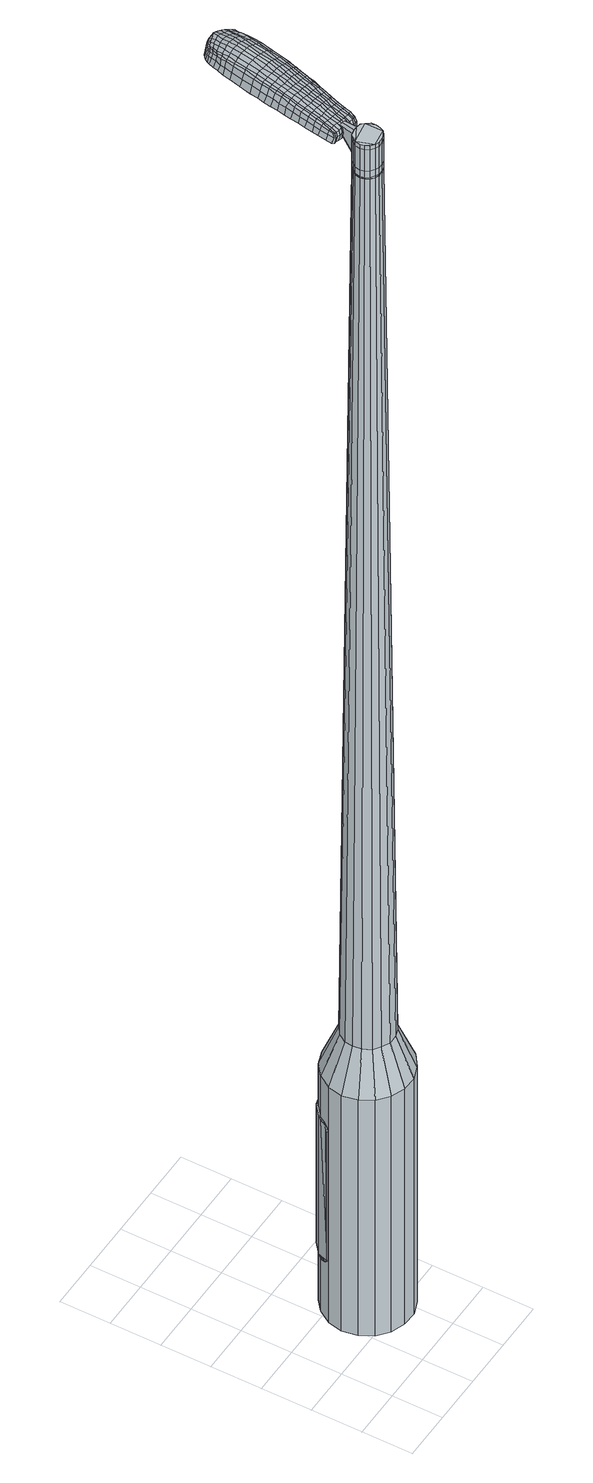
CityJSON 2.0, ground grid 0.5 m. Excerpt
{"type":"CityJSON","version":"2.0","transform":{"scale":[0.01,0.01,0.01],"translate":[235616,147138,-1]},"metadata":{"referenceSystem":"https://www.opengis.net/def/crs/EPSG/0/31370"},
"CityObjects":{
"object1":{"type":"GenericCityObject","attributes":{"cluster":631,"mean_distance_to_centroid":0.374,"new_centroid_x":235616.88,"new_centroid_y":147138.74,"mean_distance_to_camera":12.18,"H1":14.49,"H2":14.22,"Z_final":112.78,"cluster2":-1,"proj_x":235622.21,"proj_y":147139.77,"id_line":88685,"bearing_l":169.1,"distance":5.43,"orientation":"right","G_obj":79.1},"geometry":[{"type":"MultiSurface","lod":"2","boundaries":[[[0,1,2,3]],[[1,4,5,2]],[[4,6,7,5]],[[6,8,9,7]],[[8,10,11,9]],[[10,12,13,11]],[[12,14,15,13]],[[14,16,17,15]],[[16,18,19,17]],[[18,20,21,19]],[[20,22,23,21]],[[22,24,25,23]],[[24,26,27,25]],[[26,28,29,27]],[[28,30,31,29]],[[30,32,33,31]],[[32,34,35,33]],[[34,0,3,35]],[[36,37,38,39]],[[38,40,41,42]],[[41,43,42]],[[42,44,45,46]],[[45,47,46]],[[46,48,49,50]],[[49,51,50]],[[42,46,50,38]],[[50,52,39,38]],[[53,36,39]],[[2,5,7,35]],[[7,9,11,15]],[[11,13,15]],[[15,17,19,23]],[[19,21,23]],[[23,25,27,31]],[[27,29,31]],[[15,23,31,7]],[[31,33,35,7]],[[3,2,35]],[[1,0,54,55]],[[0,34,56,54]],[[34,32,57,56]],[[32,30,58,57]],[[30,28,59,58]],[[28,26,60,59]],[[26,24,61,60]],[[24,22,62,61]],[[22,20,63,62]],[[20,18,64,63]],[[18,16,65,64]],[[16,14,66,65]],[[14,12,67,66]],[[12,10,68,67]],[[10,8,69,68]],[[8,6,70,69]],[[6,4,71,70]],[[4,1,55,71]],[[55,54,72,73]],[[54,56,74,72]],[[56,57,75,74]],[[57,58,76,75]],[[58,59,77,76]],[[59,60,78,77]],[[60,61,79,78]],[[61,62,80,79]],[[62,63,81,80]],[[63,64,82,81]],[[64,65,83,82]],[[65,66,84,83]],[[66,67,85,84]],[[67,68,86,85]],[[68,69,87,86]],[[69,70,88,87]],[[70,71,89,88]],[[71,55,73,89]],[[72,90,91,92]],[[74,93,90,72]],[[94,95,93,74]],[[76,96,95,94]],[[97,98,96,76]],[[99,100,98,97]],[[101,102,100,99]],[[103,104,102,101]],[[81,105,104,103]],[[106,107,105,81]],[[83,108,107,106]],[[109,110,108,83]],[[111,112,110,109]],[[113,114,112,111]],[[87,115,114,113]],[[116,117,115,87]],[[118,119,117,116]],[[92,91,119,118]],[[120,121,122,123]],[[124,120,123,125]],[[126,124,125,127]],[[128,126,127,129]],[[130,128,129,131]],[[132,130,131,133]],[[134,132,133,135]],[[136,134,135,137]],[[138,136,137,139]],[[140,138,139,141]],[[142,140,141,143]],[[144,142,143,145]],[[146,144,145,147]],[[148,146,147,149]],[[150,148,149,151]],[[152,150,151,153]],[[73,72,92]],[[75,94,74]],[[75,76,94]],[[77,97,76]],[[77,78,99,97]],[[78,79,101,99]],[[79,80,103,101]],[[80,81,103]],[[82,106,81]],[[82,83,106]],[[84,109,83]],[[84,85,111,109]],[[85,86,113,111]],[[86,87,113]],[[88,116,87]],[[88,89,118,116]],[[89,73,92,118]],[[154,91,90]],[[154,155,119,91]],[[155,156,117,119]],[[156,115,117]],[[157,114,115]],[[157,158,112,114]],[[158,159,110,112]],[[159,108,110]],[[160,107,108]],[[160,105,107]],[[161,104,105]],[[161,162,102,104]],[[162,163,100,102]],[[163,164,98,100]],[[164,96,98]],[[165,95,96]],[[165,93,95]],[[39,52,152,166]],[[154,90,167,153]],[[53,39,166,121]],[[90,93,122,167]],[[36,53,121,120]],[[93,165,123,122]],[[37,36,120,124]],[[165,96,125,123]],[[38,37,124,126]],[[96,164,127,125]],[[40,38,126,128]],[[164,163,129,127]],[[41,40,128,130]],[[163,162,131,129]],[[43,41,130,132]],[[162,161,133,131]],[[42,43,132,134]],[[161,105,135,133]],[[44,42,134,136]],[[105,160,137,135]],[[45,44,136,138]],[[160,108,139,137]],[[47,45,138,140]],[[108,159,141,139]],[[46,47,140,142]],[[159,158,143,141]],[[48,46,142,144]],[[158,157,145,143]],[[49,48,144,146]],[[157,115,147,145]],[[51,49,146,148]],[[115,156,149,147]],[[50,51,148,150]],[[156,155,151,149]],[[52,50,150,152]],[[155,154,153,151]],[[152,153,168,169]],[[153,167,170,168]],[[167,122,171,170]],[[122,121,172,171]],[[121,166,173,172]],[[166,152,169,173]],[[174,175,176,177]],[[178,174,177,179]],[[174,178,180,181]],[[175,174,181,182]],[[183,184,185,186]],[[187,183,186,188]],[[183,187,189,190]],[[184,183,190,191]],[[192,193,194,195]],[[196,192,195,197]],[[192,196,198,199]],[[193,192,199,200]],[[201,202,203,204]],[[205,201,204,206]],[[201,205,207,208]],[[202,201,208,209]],[[210,211,212,213]],[[214,210,213,215]],[[210,214,216,217]],[[211,210,217,218]],[[219,220,221,222]],[[223,219,222,224]],[[219,223,225,226]],[[220,219,226,227]],[[228,229,230,231]],[[220,228,231,221]],[[228,220,227,232]],[[229,228,232,233]],[[234,235,236,237]],[[229,234,237,230]],[[234,229,233,238]],[[235,234,238,239]],[[240,178,179,241]],[[235,240,241,236]],[[240,235,239,242]],[[178,240,242,180]],[[243,244,245,246]],[[247,243,246,248]],[[243,247,249,250]],[[244,243,250,251]],[[252,253,254,255]],[[244,252,255,245]],[[252,244,251,256]],[[253,252,256,257]],[[258,259,260,261]],[[253,258,261,254]],[[258,253,257,262]],[[259,258,262,263]],[[264,265,266,267]],[[259,264,267,260]],[[264,259,263,268]],[[265,264,268,269]],[[270,175,182,271]],[[265,270,271,266]],[[270,265,269,272]],[[175,270,272,176]],[[273,274,275,276]],[[277,273,276,278]],[[273,277,279,280]],[[274,273,280,281]],[[282,283,284,285]],[[274,282,285,275]],[[282,274,281,286]],[[283,282,286,287]],[[288,289,290,291]],[[283,288,291,284]],[[288,283,287,292]],[[289,288,292,293]],[[294,187,188,295]],[[289,294,295,290]],[[294,289,293,296]],[[187,294,296,189]],[[297,298,299,300]],[[301,297,300,302]],[[297,301,303,304]],[[298,297,304,305]],[[306,307,308,309]],[[298,306,309,299]],[[306,298,305,310]],[[307,306,310,311]],[[312,313,314,315]],[[307,312,315,308]],[[312,307,311,316]],[[313,312,316,317]],[[318,319,320,321]],[[313,318,321,314]],[[318,313,317,322]],[[319,318,322,323]],[[324,184,191,325]],[[319,324,325,320]],[[324,319,323,326]],[[184,324,326,185]],[[327,213,212,328]],[[329,327,328,330]],[[327,329,331,332]],[[213,327,332,215]],[[333,329,330,334]],[[335,333,334,336]],[[333,335,337,338]],[[329,333,338,331]],[[339,335,336,340]],[[341,339,340,342]],[[339,341,343,344]],[[335,339,344,337]],[[345,341,342,346]],[[347,345,346,348]],[[345,347,349,350]],[[341,345,350,343]],[[351,347,348,352]],[[202,351,352,203]],[[351,202,209,353]],[[347,351,353,349]],[[354,355,200,199]],[[356,354,199,198]],[[354,356,357,358]],[[355,354,358,359]],[[360,361,359,358]],[[362,360,358,357]],[[360,362,363,364]],[[361,360,364,365]],[[366,367,365,364]],[[368,366,364,363]],[[366,368,369,370]],[[367,366,370,371]],[[372,373,371,370]],[[374,372,370,369]],[[372,374,207,205]],[[373,372,205,206]],[[375,376,377,378]],[[277,375,378,279]],[[375,277,278,379]],[[376,375,379,380]],[[381,196,197,382]],[[376,381,382,377]],[[381,376,380,383]],[[196,381,383,198]],[[384,385,386,387]],[[223,384,387,225]],[[384,223,224,388]],[[385,384,388,389]],[[390,391,392,393]],[[385,390,393,386]],[[390,385,389,394]],[[391,390,394,395]],[[396,193,200,397]],[[391,396,397,392]],[[396,391,395,398]],[[193,396,398,194]],[[399,400,401,402]],[[181,399,402,182]],[[399,181,180,403]],[[400,399,403,404]],[[405,406,407,408]],[[400,405,408,401]],[[405,400,404,409]],[[406,405,409,410]],[[411,204,203,412]],[[406,411,412,407]],[[411,406,410,413]],[[204,411,413,206]],[[414,415,416,417]],[[186,414,417,188]],[[414,186,185,418]],[[415,414,418,419]],[[420,208,207,421]],[[415,420,421,416]],[[420,415,419,422]],[[208,420,422,209]],[[423,424,425,426]],[[301,423,426,303]],[[423,301,302,427]],[[424,423,427,428]],[[429,214,215,430]],[[424,429,430,425]],[[429,424,428,431]],[[214,429,431,216]],[[432,433,434,435]],[[247,432,435,249]],[[432,247,248,436]],[[433,432,436,437]],[[438,439,440,441]],[[433,438,441,434]],[[438,433,437,442]],[[439,438,442,443]],[[444,211,218,445]],[[439,444,445,440]],[[444,439,443,446]],[[211,444,446,212]],[[447,448,437,436]],[[246,447,436,248]],[[447,246,245,449]],[[448,447,449,450]],[[451,452,443,442]],[[448,451,442,437]],[[451,448,450,453]],[[452,451,453,454]],[[455,328,212,446]],[[452,455,446,443]],[[455,452,454,456]],[[328,455,456,330]],[[457,458,459,460]],[[304,457,460,305]],[[457,304,303,426]],[[458,457,426,425]],[[461,332,331,462]],[[458,461,462,459]],[[461,458,425,430]],[[332,461,430,215]],[[463,464,450,449]],[[255,463,449,245]],[[463,255,254,465]],[[464,463,465,466]],[[467,468,454,453]],[[464,467,453,450]],[[467,464,466,469]],[[468,467,469,470]],[[471,334,330,456]],[[468,471,456,454]],[[471,468,470,472]],[[334,471,472,336]],[[473,474,475,476]],[[310,473,476,311]],[[473,310,305,460]],[[474,473,460,459]],[[477,338,337,478]],[[474,477,478,475]],[[477,474,459,462]],[[338,477,462,331]],[[479,480,466,465]],[[261,479,465,254]],[[479,261,260,481]],[[480,479,481,482]],[[483,484,470,469]],[[480,483,469,466]],[[483,480,482,485]],[[484,483,485,486]],[[487,340,336,472]],[[484,487,472,470]],[[487,484,486,488]],[[340,487,488,342]],[[489,490,491,492]],[[316,489,492,317]],[[489,316,311,476]],[[490,489,476,475]],[[493,344,343,494]],[[490,493,494,491]],[[493,490,475,478]],[[344,493,478,337]],[[495,496,482,481]],[[267,495,481,260]],[[495,267,266,497]],[[496,495,497,498]],[[499,500,486,485]],[[496,499,485,482]],[[499,496,498,501]],[[500,499,501,502]],[[503,346,342,488]],[[500,503,488,486]],[[503,500,502,504]],[[346,503,504,348]],[[505,506,507,508]],[[322,505,508,323]],[[505,322,317,492]],[[506,505,492,491]],[[509,350,349,510]],[[506,509,510,507]],[[509,506,491,494]],[[350,509,494,343]],[[511,512,498,497]],[[271,511,497,266]],[[511,271,182,402]],[[512,511,402,401]],[[513,514,502,501]],[[512,513,501,498]],[[513,512,401,408]],[[514,513,408,407]],[[515,352,348,504]],[[514,515,504,502]],[[515,514,407,412]],[[352,515,412,203]],[[516,517,419,418]],[[326,516,418,185]],[[516,326,323,508]],[[517,516,508,507]],[[518,353,209,422]],[[517,518,422,419]],[[518,517,507,510]],[[353,518,510,349]],[[519,520,380,379]],[[276,519,379,278]],[[519,276,275,521]],[[520,519,521,522]],[[523,356,198,383]],[[520,523,383,380]],[[523,520,522,524]],[[356,523,524,357]],[[525,526,527,528]],[[226,525,528,227]],[[525,226,225,387]],[[526,525,387,386]],[[529,530,531,532]],[[526,529,532,527]],[[529,526,386,393]],[[530,529,393,392]],[[533,355,359,534]],[[530,533,534,531]],[[533,530,392,397]],[[355,533,397,200]],[[535,536,522,521]],[[285,535,521,275]],[[535,285,284,537]],[[536,535,537,538]],[[539,362,357,524]],[[536,539,524,522]],[[539,536,538,540]],[[362,539,540,363]],[[541,542,543,544]],[[232,541,544,233]],[[541,232,227,528]],[[542,541,528,527]],[[545,546,547,548]],[[542,545,548,543]],[[545,542,527,532]],[[546,545,532,531]],[[549,361,365,550]],[[546,549,550,547]],[[549,546,531,534]],[[361,549,534,359]],[[551,552,538,537]],[[291,551,537,284]],[[551,291,290,553]],[[552,551,553,554]],[[555,368,363,540]],[[552,555,540,538]],[[555,552,554,556]],[[368,555,556,369]],[[557,558,559,560]],[[238,557,560,239]],[[557,238,233,544]],[[558,557,544,543]],[[561,562,563,564]],[[558,561,564,559]],[[561,558,543,548]],[[562,561,548,547]],[[565,367,371,566]],[[562,565,566,563]],[[565,562,547,550]],[[367,565,550,365]],[[567,568,554,553]],[[295,567,553,290]],[[567,295,188,417]],[[568,567,417,416]],[[569,374,369,556]],[[568,569,556,554]],[[569,568,416,421]],[[374,569,421,207]],[[570,571,404,403]],[[242,570,403,180]],[[570,242,239,560]],[[571,570,560,559]],[[572,573,410,409]],[[571,572,409,404]],[[572,571,559,564]],[[573,572,564,563]],[[574,373,206,413]],[[573,574,413,410]],[[574,573,563,566]],[[373,574,566,371]],[[575,576,577,578]],[[578,577,579,580]],[[581,579,577,582]],[[582,577,576,583]],[[584,585,586,587]],[[587,586,588,589]],[[590,588,586,591]],[[591,586,585,592]],[[593,594,595,596]],[[596,595,597,598]],[[599,597,595,600]],[[600,595,594,601]],[[602,603,604,605]],[[605,604,606,607]],[[608,606,604,609]],[[609,604,603,610]],[[611,612,613,614]],[[614,613,615,616]],[[617,615,613,618]],[[618,613,612,619]],[[620,621,622,623]],[[623,622,624,625]],[[626,624,622,627]],[[627,622,621,628]],[[629,630,631,632]],[[632,631,621,620]],[[628,621,631,633]],[[633,631,630,634]],[[635,636,637,638]],[[638,637,630,629]],[[634,630,637,639]],[[639,637,636,640]],[[580,579,641,642]],[[642,641,636,635]],[[640,636,641,643]],[[643,641,579,581]],[[644,645,646,647]],[[647,646,648,649]],[[650,648,646,651]],[[651,646,645,652]],[[653,654,655,656]],[[656,655,645,644]],[[652,645,655,657]],[[657,655,654,658]],[[659,660,661,662]],[[662,661,654,653]],[[658,654,661,663]],[[663,661,660,664]],[[665,666,667,668]],[[668,667,660,659]],[[664,660,667,669]],[[669,667,666,670]],[[583,576,671,672]],[[672,671,666,665]],[[670,666,671,673]],[[673,671,576,575]],[[674,675,676,677]],[[677,676,678,679]],[[680,678,676,681]],[[681,676,675,682]],[[683,684,685,686]],[[686,685,675,674]],[[682,675,685,687]],[[687,685,684,688]],[[689,690,691,692]],[[692,691,684,683]],[[688,684,691,693]],[[693,691,690,694]],[[589,588,695,696]],[[696,695,690,689]],[[694,690,695,697]],[[697,695,588,590]],[[698,699,700,701]],[[701,700,702,703]],[[704,702,700,705]],[[705,700,699,706]],[[707,708,709,710]],[[710,709,699,698]],[[706,699,709,711]],[[711,709,708,712]],[[713,714,715,716]],[[716,715,708,707]],[[712,708,715,717]],[[717,715,714,718]],[[719,720,721,722]],[[722,721,714,713]],[[718,714,721,723]],[[723,721,720,724]],[[592,585,725,726]],[[726,725,720,719]],[[724,720,725,727]],[[727,725,585,584]],[[611,614,728,729]],[[729,728,730,731]],[[732,730,728,733]],[[733,728,614,616]],[[731,730,734,735]],[[735,734,736,737]],[[738,736,734,739]],[[739,734,730,732]],[[737,736,740,741]],[[741,740,742,743]],[[744,742,740,745]],[[745,740,736,738]],[[743,742,746,747]],[[747,746,748,749]],[[750,748,746,751]],[[751,746,742,744]],[[749,748,752,753]],[[753,752,603,602]],[[610,603,752,754]],[[754,752,748,750]],[[601,755,756,600]],[[600,756,757,599]],[[758,757,756,759]],[[759,756,755,760]],[[760,761,762,759]],[[759,762,763,758]],[[764,763,762,765]],[[765,762,761,766]],[[766,767,768,765]],[[765,768,769,764]],[[770,769,768,771]],[[771,768,767,772]],[[772,773,774,771]],[[771,774,775,770]],[[608,775,774,606]],[[606,774,773,607]],[[776,777,778,779]],[[779,778,678,680]],[[679,678,778,780]],[[780,778,777,781]],[[598,597,782,783]],[[783,782,777,776]],[[781,777,782,784]],[[784,782,597,599]],[[785,786,787,788]],[[788,787,624,626]],[[625,624,787,789]],[[789,787,786,790]],[[791,792,793,794]],[[794,793,786,785]],[[790,786,793,795]],[[795,793,792,796]],[[601,594,797,798]],[[798,797,792,791]],[[796,792,797,799]],[[799,797,594,593]],[[800,801,802,803]],[[803,802,582,583]],[[581,582,802,804]],[[804,802,801,805]],[[806,807,808,809]],[[809,808,801,800]],[[805,801,808,810]],[[810,808,807,811]],[[602,605,812,813]],[[813,812,807,806]],[[811,807,812,814]],[[814,812,605,607]],[[815,816,817,818]],[[818,817,587,589]],[[584,587,817,819]],[[819,817,816,820]],[[608,609,821,822]],[[822,821,816,815]],[[820,816,821,823]],[[823,821,609,610]],[[824,825,826,827]],[[827,826,702,704]],[[703,702,826,828]],[[828,826,825,829]],[[616,615,830,831]],[[831,830,825,824]],[[829,825,830,832]],[[832,830,615,617]],[[833,834,835]],[[835,834,648,650]],[[649,648,834,836]],[[836,834,833,837]],[[838,839,840,841]],[[841,840,833,835]],[[837,833,840,842]],[[842,840,839,843]],[[619,612,844,845]],[[845,844,839,838]],[[843,839,844,846]],[[846,844,612,611]],[[837,847,848,836]],[[836,848,647,649]],[[644,647,848,849]],[[848,847,849]],[[843,850,851,842]],[[842,851,847,837]],[[849,847,851,852]],[[852,851,850,853]],[[611,729,854,846]],[[846,854,850,843]],[[853,850,854,855]],[[855,854,729,731]],[[856,857,858,859]],[[859,858,705,706]],[[704,705,858,827]],[[827,858,857,824]],[[732,733,860,861]],[[861,860,857,856]],[[824,857,860,831]],[[831,860,733,616]],[[862,863,849]],[[849,863,656,644]],[[653,656,863,864]],[[864,863,862,865]],[[853,866,867,852]],[[852,867,862,849]],[[865,862,867,868]],[[868,867,866,869]],[[731,735,870,855]],[[855,870,866,853]],[[869,866,870,871]],[[871,870,735,737]],[[872,873,874,875]],[[875,874,711,712]],[[706,711,874,859]],[[859,874,873,856]],[[738,739,876,877]],[[877,876,873,872]],[[856,873,876,861]],[[861,876,739,732]],[[865,878,879,864]],[[864,879,662,653]],[[659,662,879,880]],[[880,879,878,881]],[[869,882,883,868]],[[868,883,878,865]],[[881,878,883,884]],[[884,883,882,885]],[[737,741,886,871]],[[871,886,882,869]],[[885,882,886,887]],[[887,886,741,743]],[[888,889,890,891]],[[891,890,717,718]],[[712,717,890,875]],[[875,890,889,872]],[[744,745,892,893]],[[893,892,889,888]],[[872,889,892,877]],[[877,892,745,738]],[[881,894,895,880]],[[880,895,668,659]],[[665,668,895,896]],[[896,895,894,897]],[[885,898,899,884]],[[884,899,894,881]],[[897,894,899,900]],[[900,899,898,901]],[[743,747,902,887]],[[887,902,898,885]],[[901,898,902,903]],[[903,902,747,749]],[[904,905,906,907]],[[907,906,723,724]],[[718,723,906,891]],[[891,906,905,888]],[[750,751,908,909]],[[909,908,905,904]],[[888,905,908,893]],[[893,908,751,744]],[[897,910,911,896]],[[896,911,672,665]],[[583,672,911,803]],[[803,911,910,800]],[[901,912,913,900]],[[900,913,910,897]],[[800,910,913,809]],[[809,913,912,806]],[[749,753,914,903]],[[903,914,912,901]],[[806,912,914,813]],[[813,914,753,602]],[[820,915,916,819]],[[819,916,727,584]],[[724,727,916,907]],[[907,916,915,904]],[[610,754,917,823]],[[823,917,915,820]],[[904,915,917,909]],[[909,917,754,750]],[[781,918,919,780]],[[780,919,677,679]],[[674,677,919,920]],[[920,919,918,921]],[[599,757,922,784]],[[784,922,918,781]],[[921,918,922,923]],[[923,922,757,758]],[[924,925,926,927]],[[927,926,627,628]],[[626,627,926,788]],[[788,926,925,785]],[[928,929,930,931]],[[931,930,925,924]],[[785,925,930,794]],[[794,930,929,791]],[[760,755,932,933]],[[933,932,929,928]],[[791,929,932,798]],[[798,932,755,601]],[[921,934,935,920]],[[920,935,686,674]],[[683,686,935,936]],[[936,935,934,937]],[[758,763,938,923]],[[923,938,934,921]],[[937,934,938,939]],[[939,938,763,764]],[[940,941,942,943]],[[943,942,633,634]],[[628,633,942,927]],[[927,942,941,924]],[[944,945,946,947]],[[947,946,941,940]],[[924,941,946,931]],[[931,946,945,928]],[[766,761,948,949]],[[949,948,945,944]],[[928,945,948,933]],[[933,948,761,760]],[[937,950,951,936]],[[936,951,692,683]],[[689,692,951,952]],[[952,951,950,953]],[[764,769,954,939]],[[939,954,950,937]],[[953,950,954,955]],[[955,954,769,770]],[[956,957,958,959]],[[959,958,639,640]],[[634,639,958,943]],[[943,958,957,940]],[[960,961,962,963]],[[963,962,957,956]],[[940,957,962,947]],[[947,962,961,944]],[[772,767,964,965]],[[965,964,961,960]],[[944,961,964,949]],[[949,964,767,766]],[[953,966,967,952]],[[952,967,696,689]],[[589,696,967,818]],[[818,967,966,815]],[[770,775,968,955]],[[955,968,966,953]],[[815,966,968,822]],[[822,968,775,608]],[[805,969,970,804]],[[804,970,643,581]],[[640,643,970,959]],[[959,970,969,956]],[[811,971,972,810]],[[810,972,969,805]],[[956,969,972,963]],[[963,972,971,960]],[[607,773,973,814]],[[814,973,971,811]],[[960,971,973,965]],[[965,973,773,772]],[[575,578,177,176]],[[578,580,179,177]],[[590,591,190,189]],[[591,592,191,190]],[[593,596,195,194]],[[596,598,197,195]],[[617,618,217,216]],[[618,619,218,217]],[[620,623,222,221]],[[623,625,224,222]],[[629,632,231,230]],[[632,620,221,231]],[[635,638,237,236]],[[638,629,230,237]],[[580,642,241,179]],[[642,635,236,241]],[[650,651,250,249]],[[651,652,251,250]],[[652,657,256,251]],[[657,658,257,256]],[[658,663,262,257]],[[663,664,263,262]],[[664,669,268,263]],[[669,670,269,268]],[[670,673,272,269]],[[673,575,176,272]],[[680,681,280,279]],[[681,682,281,280]],[[682,687,286,281]],[[687,688,287,286]],[[688,693,292,287]],[[693,694,293,292]],[[694,697,296,293]],[[697,590,189,296]],[[698,701,300,299]],[[701,703,302,300]],[[707,710,309,308]],[[710,698,299,309]],[[713,716,315,314]],[[716,707,308,315]],[[719,722,321,320]],[[722,713,314,321]],[[592,726,325,191]],[[726,719,320,325]],[[776,779,378,377]],[[779,680,279,378]],[[598,783,382,197]],[[783,776,377,382]],[[625,789,388,224]],[[789,790,389,388]],[[790,795,394,389]],[[795,796,395,394]],[[796,799,398,395]],[[799,593,194,398]],[[703,828,427,302]],[[828,829,428,427]],[[829,832,431,428]],[[832,617,216,431]],[[835,435,434]],[[835,650,249,435]],[[838,841,441,440]],[[841,835,434,441]],[[619,845,445,218]],[[845,838,440,445]],[[974,975,976,977]],[[978,979,977,976]],[[980,981,982,983]],[[984,985,986,987]],[[975,988,989,976]],[[990,978,976,989]],[[991,980,983,992]],[[993,994,985,984]],[[988,995,996,989]],[[996,997,990,989]],[[998,991,992,999]],[[1000,994,993,1001]],[[995,1002,1003,996]],[[1003,1004,997,996]],[[1005,998,999,1006]],[[1007,1000,1001,1008]],[[1009,1010,1011,1012]],[[1013,1014,1010,1009]],[[1013,1015,1016,1014]],[[1015,1017,1018,1016]],[[1019,1020,1021,1022]],[[1023,1024,1020,1019]],[[1025,1026,1024,1023]],[[1027,1028,1026,1025]],[[1022,1011,1010,1019]],[[1019,1010,1014,1023]],[[1014,1016,1025,1023]],[[1016,1018,1027,1025]],[[983,982,979,978]],[[992,983,978,990]],[[997,999,992,990]],[[1004,1006,999,997]],[[984,987,981,980]],[[993,984,980,991]],[[1001,993,991,998]],[[1008,1001,998,1005]],[[985,1009,1012,986]],[[994,1013,1009,985]],[[1015,1013,994,1000]],[[1017,1015,1000,1007]],[[1029,1030,1031,1032]],[[1031,1033,1034,1035]],[[1031,1035,1036,1037]],[[1031,1037,1032]],[[1038,1029,1032,1039]],[[1040,1039,1032,1041]],[[1042,1041,1032]],[[1043,1031,1030,1044]],[[1045,1043,1044,1046]],[[1047,1045,1046,1048]],[[1049,1047,1048,1050]],[[1051,1049,1050,1052]],[[1052,1053,1054,1055]],[[1052,1055,1056,1057]],[[1052,1057,1058,1059]],[[1058,1060,1061,1062]],[[1058,1062,1063,1064]],[[1058,1064,1059]],[[1052,1059,1051]],[[1065,1066,1030,1029]],[[1067,1068,1033,1031]],[[1069,1070,1042,1032]],[[1066,1071,1044,1030]],[[1072,1067,1031,1043]],[[1071,1073,1046,1044]],[[1074,1072,1043,1045]],[[1073,1075,1048,1046]],[[1076,1074,1045,1047]],[[1075,1077,1050,1048]],[[1078,1076,1047,1049]],[[1077,1079,1052,1050]],[[1080,1078,1049,1051]],[[1079,1081,1053,1052]],[[1082,1083,1060,1058]],[[1084,1080,1051,1059]],[[1054,1053,1081,1085]],[[1055,1054,1085,1086]],[[1056,1055,1086,1087]],[[1057,1056,1087,1088]],[[1058,1057,1088,1082]],[[1089,1065,1029,1038]],[[1090,1089,1038,1039]],[[1091,1090,1039,1040]],[[1092,1091,1040,1041]],[[1070,1092,1041,1042]],[[1034,1033,1068,1093]],[[1061,1060,1083,1094]],[[1035,1034,1093,1095]],[[1036,1035,1095,1096]],[[1037,1036,1096,1097]],[[1032,1037,1097,1069]],[[1062,1061,1094,1098]],[[1063,1062,1098,1099]],[[1064,1063,1099,1100]],[[1059,1064,1100,1084]]]}]}
},
"vertices":[
[95,118,384],[109,112,384],[109,112,96],[95,118,96],[120,103,384],[120,103,96],[127,90,384],[127,90,96],[129,76,384],[129,76,96],[126,61,384],[126,61,96],[119,48,384],[119,48,96],[107,39,384],[107,39,96],[93,34,384],[93,34,96],[79,35,384],[79,35,96],[65,40,384],[65,40,96],[54,49,384],[54,49,96],[47,62,384],[47,62,96],[44,77,384],[44,77,96],[47,91,384],[47,91,96],[55,104,384],[55,104,96],[66,113,384],[66,113,96],[80,118,384],[80,118,96],[80,88,1524],[77,85,1524],[74,81,1524],[89,89,1524],[73,76,1524],[74,72,1524],[80,65,1524],[76,68,1524],[84,63,1524],[89,63,1524],[97,67,1524],[93,64,1524],[99,71,1524],[100,76,1524],[97,85,1524],[100,81,1524],[94,88,1524],[85,89,1524],[92,101,429],[100,98,429],[83,101,429],[75,98,429],[68,93,429],[63,85,429],[62,77,429],[63,68,429],[67,60,429],[74,55,429],[82,51,429],[91,51,429],[99,54,429],[106,60,429],[110,67,429],[112,76,429],[111,84,429],[106,92,429],[89,89,1483],[94,88,1483],[85,89,1483],[80,88,1483],[77,85,1483],[74,81,1483],[73,76,1483],[74,72,1483],[76,68,1483],[80,65,1483],[84,63,1483],[89,63,1483],[93,64,1483],[97,67,1483],[99,71,1483],[100,76,1483],[100,81,1483],[97,85,1483],[89,89,1485],[93,87,1485],[93,87,1483],[85,89,1485],[81,87,1483],[81,87,1485],[77,85,1485],[75,81,1483],[75,81,1485],[74,76,1483],[74,76,1485],[75,72,1483],[75,72,1485],[77,68,1483],[77,68,1485],[80,65,1485],[84,64,1483],[84,64,1485],[89,63,1485],[93,65,1483],[93,65,1485],[97,68,1483],[97,68,1485],[99,72,1483],[99,72,1485],[100,76,1485],[99,80,1483],[99,80,1485],[97,84,1483],[97,84,1485],[80,88,1519],[85,89,1519],[85,89,1493],[80,88,1493],[77,85,1519],[77,85,1493],[74,81,1519],[74,81,1493],[73,76,1519],[73,76,1493],[74,72,1519],[74,72,1493],[76,68,1519],[76,68,1493],[80,65,1519],[80,65,1493],[84,63,1519],[84,63,1493],[89,63,1519],[89,63,1493],[93,64,1519],[93,64,1493],[97,67,1519],[97,67,1493],[99,71,1519],[99,71,1493],[100,76,1519],[100,76,1493],[100,81,1519],[100,81,1493],[97,85,1519],[97,85,1493],[94,88,1519],[94,88,1493],[94,88,1485],[97,85,1485],[100,81,1485],[99,71,1485],[97,67,1485],[93,64,1485],[84,63,1485],[76,68,1485],[74,72,1485],[73,76,1485],[74,81,1485],[80,88,1485],[89,89,1519],[89,89,1493],[96,107,1513],[96,107,1518],[93,108,1513],[90,108,1513],[90,108,1518],[93,108,1518],[126,177,1519],[124,170,1518],[126,171,1509],[128,178,1510],[128,185,1519],[130,186,1510],[126,185,1526],[124,176,1525],[123,169,1525],[88,184,1519],[87,177,1518],[89,176,1525],[90,183,1525],[90,193,1519],[91,192,1526],[88,194,1510],[87,186,1510],[86,179,1509],[119,253,1519],[123,252,1519],[123,253,1513],[120,254,1513],[115,253,1519],[115,254,1513],[115,251,1524],[119,251,1524],[123,251,1524],[105,180,1530],[104,173,1529],[107,172,1529],[109,180,1530],[107,189,1531],[111,189,1531],[103,190,1530],[102,181,1530],[101,174,1529],[90,101,1512],[93,100,1512],[93,102,1517],[91,102,1517],[87,102,1512],[88,103,1517],[87,102,1506],[90,102,1506],[93,101,1506],[136,235,1519],[136,232,1519],[137,233,1512],[137,236,1512],[136,238,1518],[137,238,1512],[135,237,1522],[135,235,1523],[134,232,1524],[135,227,1519],[135,221,1519],[136,222,1512],[137,228,1512],[134,227,1524],[133,221,1525],[134,216,1519],[133,208,1519],[134,209,1511],[136,216,1511],[132,215,1526],[131,207,1526],[130,197,1519],[132,198,1510],[129,196,1526],[108,105,1513],[110,112,1513],[109,112,1518],[107,105,1517],[106,100,1512],[106,101,1516],[107,100,1506],[109,106,1507],[111,113,1507],[112,120,1514],[114,127,1515],[112,127,1520],[110,119,1519],[113,121,1507],[115,128,1507],[116,134,1515],[117,142,1516],[116,141,1522],[114,134,1521],[117,135,1508],[119,142,1508],[119,149,1517],[121,156,1517],[119,155,1524],[118,148,1523],[121,150,1508],[123,157,1509],[123,163,1518],[121,162,1524],[124,164,1509],[101,243,1519],[100,240,1519],[101,239,1524],[102,242,1523],[102,245,1518],[103,244,1522],[101,246,1512],[100,244,1512],[99,241,1512],[99,235,1519],[97,229,1519],[98,229,1525],[100,234,1524],[97,236,1512],[96,231,1512],[96,224,1519],[94,216,1519],[95,215,1526],[97,223,1526],[94,225,1511],[93,217,1511],[92,204,1519],[93,203,1526],[91,206,1510],[78,111,1513],[79,119,1513],[78,120,1507],[77,112,1507],[78,105,1512],[77,106,1506],[79,106,1516],[79,110,1517],[80,118,1518],[80,126,1514],[81,133,1515],[80,135,1507],[79,127,1507],[81,125,1519],[82,132,1520],[82,141,1515],[83,148,1516],[82,150,1508],[81,142,1508],[83,140,1521],[84,147,1522],[84,156,1517],[85,163,1517],[84,164,1509],[83,157,1508],[85,154,1523],[87,162,1524],[86,170,1518],[85,172,1509],[88,169,1524],[92,107,1519],[94,107,1519],[93,115,1520],[96,114,1520],[90,115,1520],[89,108,1519],[94,122,1522],[97,122,1522],[96,129,1523],[99,129,1523],[93,130,1523],[92,123,1521],[97,137,1524],[100,136,1524],[99,144,1525],[101,143,1525],[95,145,1525],[94,137,1524],[100,151,1526],[103,151,1526],[101,159,1527],[104,158,1527],[98,159,1527],[97,152,1526],[103,166,1528],[106,165,1528],[99,166,1528],[119,249,1527],[122,248,1527],[114,248,1526],[114,244,1527],[118,244,1528],[121,243,1528],[116,238,1529],[120,237,1529],[112,238,1528],[111,231,1530],[115,231,1530],[119,230,1530],[114,223,1531],[117,223,1531],[110,224,1530],[108,215,1531],[112,214,1531],[116,214,1531],[110,202,1531],[113,201,1531],[106,202,1531],[103,247,1518],[106,249,1519],[105,250,1513],[103,248,1513],[104,245,1523],[106,247,1523],[110,251,1519],[110,252,1513],[110,249,1524],[135,240,1518],[134,242,1518],[133,241,1523],[134,239,1523],[137,241,1513],[135,243,1513],[132,246,1519],[129,248,1519],[129,247,1524],[131,244,1523],[133,246,1513],[130,249,1513],[126,251,1519],[126,249,1524],[127,252,1513],[123,176,1528],[121,177,1528],[119,170,1528],[121,169,1527],[125,185,1528],[123,185,1529],[118,177,1529],[115,178,1530],[114,171,1529],[117,170,1528],[120,186,1529],[117,187,1530],[112,179,1530],[110,172,1529],[114,188,1531],[91,183,1528],[93,182,1529],[95,191,1529],[92,191,1528],[90,175,1527],[92,175,1528],[97,182,1529],[99,191,1530],[96,174,1528],[79,103,1512],[81,103,1512],[81,104,1517],[79,104,1517],[78,104,1506],[80,104,1506],[84,102,1512],[84,103,1517],[83,103,1506],[105,98,1512],[103,98,1512],[104,99,1506],[106,99,1506],[104,99,1517],[103,100,1517],[101,99,1512],[98,99,1512],[99,100,1506],[102,100,1506],[101,100,1517],[98,101,1517],[96,100,1512],[96,101,1506],[96,101,1517],[106,105,1519],[104,105,1519],[107,112,1520],[106,112,1520],[102,105,1519],[99,106,1519],[103,113,1520],[101,113,1520],[97,106,1519],[98,114,1520],[80,110,1519],[82,109,1519],[83,117,1520],[82,117,1520],[85,109,1519],[87,116,1520],[109,119,1521],[107,120,1521],[111,127,1522],[109,127,1522],[105,120,1521],[102,121,1521],[107,127,1522],[104,128,1523],[100,121,1522],[101,128,1523],[83,125,1521],[85,124,1521],[86,131,1522],[84,132,1522],[88,123,1521],[89,131,1522],[113,134,1523],[111,134,1523],[114,141,1524],[113,141,1524],[108,135,1523],[106,135,1524],[110,142,1525],[107,142,1525],[103,136,1524],[104,143,1525],[85,139,1523],[87,139,1523],[88,146,1524],[86,147,1524],[90,138,1524],[92,145,1525],[116,148,1525],[114,148,1525],[118,155,1526],[116,156,1526],[112,149,1526],[109,150,1526],[113,156,1527],[110,157,1527],[106,150,1526],[107,157,1527],[87,154,1525],[89,153,1525],[90,161,1526],[88,161,1526],[93,153,1526],[94,160,1527],[119,162,1527],[118,163,1527],[115,163,1527],[112,164,1528],[109,165,1528],[89,168,1527],[91,168,1527],[95,167,1528],[104,243,1525],[106,245,1525],[103,240,1526],[105,241,1526],[110,247,1526],[109,243,1527],[134,237,1525],[133,239,1525],[132,235,1526],[133,233,1525],[131,242,1525],[129,244,1526],[128,240,1527],[130,238,1526],[126,246,1526],[125,242,1527],[101,235,1526],[103,236,1527],[100,229,1527],[102,230,1528],[108,237,1528],[106,230,1529],[133,228,1526],[132,230,1527],[131,223,1528],[132,222,1527],[129,232,1527],[127,234,1528],[126,227,1529],[128,225,1528],[124,236,1528],[122,229,1530],[98,223,1528],[101,223,1529],[97,215,1528],[99,215,1529],[105,224,1529],[103,215,1530],[131,216,1528],[130,217,1528],[128,209,1529],[130,208,1528],[127,219,1529],[124,220,1530],[122,212,1530],[125,210,1530],[121,222,1530],[119,213,1531],[95,203,1529],[97,203,1529],[101,203,1530],[127,196,1528],[125,197,1529],[123,198,1530],[120,199,1530],[116,200,1531],[124,171,1509],[123,170,1518],[124,177,1518],[126,178,1509],[126,186,1519],[128,187,1510],[124,185,1525],[123,177,1525],[121,170,1525],[90,176,1525],[89,177,1518],[90,184,1518],[92,183,1525],[92,193,1519],[93,191,1525],[90,194,1510],[89,186,1509],[88,179,1509],[123,251,1513],[122,250,1519],[119,251,1519],[119,252,1513],[116,251,1519],[116,251,1513],[115,249,1524],[119,249,1524],[122,249,1524],[107,173,1528],[104,173,1528],[106,181,1529],[109,180,1529],[107,189,1529],[110,189,1529],[104,190,1529],[102,181,1529],[101,174,1528],[94,104,1516],[93,103,1512],[91,103,1512],[91,104,1516],[88,104,1512],[88,105,1516],[88,105,1506],[91,104,1506],[94,104,1506],[135,233,1512],[134,232,1519],[134,235,1518],[135,236,1512],[134,237,1518],[135,238,1512],[133,237,1522],[133,235,1523],[132,232,1523],[134,223,1512],[133,222,1519],[133,227,1519],[135,228,1512],[132,227,1524],[131,221,1525],[132,209,1511],[131,208,1519],[132,216,1519],[134,217,1511],[130,215,1525],[129,208,1526],[128,197,1519],[130,198,1510],[127,196,1526],[107,113,1518],[108,113,1513],[106,106,1513],[105,105,1517],[105,101,1512],[104,102,1515],[106,102,1506],[107,107,1506],[109,114,1507],[110,127,1520],[112,128,1514],[110,120,1514],[109,120,1519],[111,121,1507],[113,128,1507],[114,142,1522],[115,142,1516],[114,135,1515],[112,134,1521],[115,136,1508],[117,143,1508],[117,156,1523],[119,156,1517],[117,149,1516],[116,149,1522],[119,150,1508],[121,157,1508],[121,163,1517],[119,163,1524],[123,164,1509],[103,238,1523],[102,239,1519],[103,242,1518],[104,241,1523],[104,244,1518],[104,243,1522],[103,245,1512],[102,243,1512],[101,240,1512],[100,228,1525],[99,229,1519],[100,234,1519],[102,234,1524],[99,236,1512],[98,230,1512],[97,214,1526],[96,215,1519],[97,223,1519],[99,222,1525],[96,225,1511],[95,217,1511],[94,204,1519],[95,203,1526],[93,206,1510],[80,120,1507],[81,118,1513],[80,111,1513],[79,112,1506],[80,106,1512],[79,107,1506],[81,107,1515],[81,110,1517],[82,118,1518],[82,135,1507],[83,133,1514],[82,126,1514],[81,127,1507],[83,125,1519],[84,132,1520],[84,149,1508],[85,148,1516],[84,141,1515],[83,142,1508],[85,140,1521],[86,147,1522],[86,164,1508],[87,163,1517],[86,155,1516],[85,157,1508],[87,154,1522],[88,162,1523],[88,170,1517],[87,171,1509],[89,169,1524],[92,108,1518],[94,108,1518],[93,115,1519],[96,115,1519],[90,116,1519],[89,109,1518],[95,123,1520],[97,122,1520],[96,130,1521],[99,129,1521],[93,131,1521],[92,123,1520],[97,137,1523],[100,137,1523],[99,145,1524],[102,144,1524],[96,145,1524],[94,138,1523],[100,152,1525],[103,151,1525],[102,159,1526],[104,158,1526],[98,160,1526],[97,152,1525],[103,166,1527],[106,166,1527],[100,167,1527],[122,246,1526],[118,247,1526],[115,247,1525],[114,243,1526],[118,243,1526],[121,243,1526],[120,236,1528],[116,237,1528],[113,237,1527],[111,230,1528],[115,230,1529],[118,229,1529],[117,222,1530],[114,223,1530],[110,223,1529],[108,215,1530],[112,214,1530],[115,214,1530],[113,201,1530],[110,202,1530],[106,202,1530],[106,248,1513],[107,247,1518],[105,245,1518],[104,246,1512],[105,244,1523],[107,245,1523],[111,249,1519],[111,250,1513],[111,248,1523],[132,240,1523],[132,241,1518],[133,239,1518],[132,238,1523],[135,240,1512],[133,242,1512],[128,245,1523],[128,247,1519],[131,244,1519],[130,243,1523],[131,245,1513],[129,248,1513],[125,249,1519],[125,247,1524],[126,250,1513],[119,170,1527],[120,177,1527],[122,177,1527],[120,170,1526],[123,185,1527],[122,186,1528],[113,172,1528],[115,179,1528],[118,178,1528],[116,171,1527],[120,186,1528],[117,187,1529],[112,179,1529],[110,172,1528],[114,188,1529],[95,191,1528],[94,182,1527],[92,183,1527],[94,191,1527],[91,176,1526],[93,175,1527],[98,182,1528],[99,191,1528],[97,175,1527],[82,106,1516],[81,105,1512],[80,105,1512],[81,106,1516],[79,106,1506],[80,106,1506],[84,105,1512],[85,105,1516],[84,105,1506],[104,101,1512],[104,100,1512],[105,101,1506],[104,101,1516],[103,102,1516],[99,102,1506],[99,102,1512],[101,101,1512],[102,102,1506],[101,102,1516],[99,103,1516],[96,102,1512],[97,103,1506],[96,103,1516],[104,106,1518],[105,106,1518],[106,113,1519],[99,107,1518],[102,106,1518],[103,113,1519],[101,114,1519],[97,107,1518],[98,114,1519],[84,117,1519],[83,110,1518],[82,110,1518],[83,117,1519],[86,110,1518],[87,117,1519],[107,120,1520],[108,120,1520],[110,127,1521],[109,127,1521],[102,121,1520],[105,121,1520],[107,128,1521],[104,128,1521],[100,122,1520],[101,129,1521],[86,132,1521],[85,125,1520],[84,125,1520],[85,132,1521],[88,124,1520],[89,131,1521],[111,135,1522],[111,134,1522],[113,142,1523],[112,142,1523],[106,136,1522],[108,135,1522],[110,142,1523],[107,143,1524],[103,136,1523],[104,143,1524],[88,147,1523],[87,139,1522],[86,139,1522],[87,147,1523],[91,139,1522],[92,146,1523],[114,149,1524],[115,149,1524],[117,156,1525],[116,156,1525],[109,150,1525],[111,150,1524],[113,157,1525],[110,157,1526],[106,151,1525],[107,158,1526],[91,161,1525],[89,154,1524],[88,154,1524],[89,161,1525],[93,153,1524],[94,160,1525],[117,163,1526],[118,163,1526],[112,164,1527],[115,164,1526],[109,165,1527],[92,168,1526],[90,168,1526],[95,168,1526],[107,243,1524],[105,242,1524],[104,239,1525],[106,240,1525],[111,245,1525],[110,242,1525],[131,235,1525],[131,238,1524],[132,236,1524],[132,233,1525],[127,239,1526],[127,243,1525],[130,241,1524],[129,237,1525],[125,245,1525],[124,241,1526],[104,235,1526],[102,234,1526],[101,228,1526],[103,229,1527],[108,236,1526],[107,230,1527],[130,223,1527],[131,229,1526],[131,228,1526],[131,222,1526],[125,227,1528],[126,234,1527],[129,231,1526],[127,225,1527],[123,235,1527],[122,228,1528],[101,223,1527],[100,222,1527],[98,214,1527],[100,215,1528],[105,223,1528],[104,215,1529],[127,209,1528],[129,217,1527],[130,216,1527],[128,208,1527],[122,212,1529],[124,220,1529],[126,219,1528],[125,210,1528],[120,221,1529],[119,213,1530],[98,203,1528],[96,203,1528],[102,203,1529],[125,197,1528],[126,197,1528],[119,199,1529],[122,198,1529],[116,200,1530],[106,101,1508],[99,102,1508],[106,134,1509],[114,133,1509],[111,155,1510],[120,154,1510],[119,194,1512],[128,192,1512],[125,174,1511],[116,176,1511],[123,212,1513],[125,225,1514],[134,223,1514],[132,210,1513],[92,104,1508],[99,136,1509],[103,157,1510],[110,196,1512],[107,178,1511],[114,213,1513],[116,227,1514],[86,105,1508],[91,137,1509],[94,158,1510],[101,197,1512],[98,180,1511],[107,228,1514],[104,215,1513],[79,106,1508],[83,139,1509],[86,160,1510],[92,199,1512],[88,182,1511],[99,230,1514],[95,217,1513],[127,238,1514],[126,243,1514],[133,242,1514],[135,237,1514],[119,240,1514],[120,244,1514],[110,241,1514],[113,246,1514],[102,243,1514],[106,247,1514],[125,248,1515],[122,252,1515],[123,252,1515],[129,247,1515],[120,249,1515],[121,252,1515],[116,250,1515],[120,252,1515],[112,251,1515],[119,253,1515],[52,102,334],[55,106,334],[55,106,165],[47,93,171],[52,102,165],[50,99,165],[49,96,166],[48,95,167],[47,94,169],[50,99,334],[49,96,333],[48,95,332],[47,94,331],[47,93,328],[66,115,165],[66,115,334],[80,119,165],[80,119,334],[95,119,165],[95,119,334],[109,114,165],[109,114,334],[121,104,165],[121,104,334],[123,100,334],[125,97,334],[126,95,333],[127,93,332],[128,92,331],[128,92,328],[123,100,165],[128,92,171],[128,92,169],[127,93,167],[126,95,166],[125,97,165],[55,101,334],[57,104,334],[57,104,165],[55,101,165],[49,92,171],[49,92,328],[68,112,334],[68,112,165],[81,117,334],[81,117,165],[95,116,334],[95,116,165],[108,111,334],[108,111,165],[118,102,334],[118,102,165],[120,99,334],[125,90,328],[125,90,171],[120,99,165],[122,96,334],[124,93,333],[125,92,332],[125,91,331],[53,97,334],[51,95,333],[50,93,332],[50,92,331],[53,97,165],[125,91,169],[51,95,166],[50,93,167],[50,92,169],[125,92,167],[124,93,166],[122,96,165]
]}
